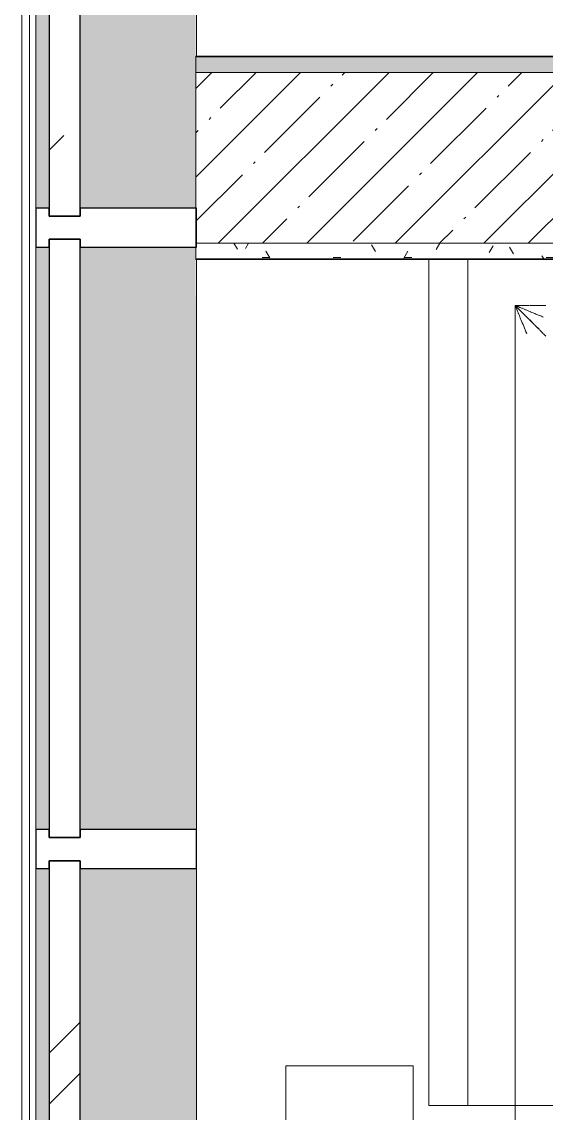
# Model space of a CAD drawing. Header units: millimetres. Extents: x -4185 to 186529, y -8553 to 29097.
# Drawn here: x 3836 to 4511, y 24410 to 25815 of the extents above; entities that cross this region are included whole.
import ezdxf

# ---------------------------------------------------------------- set-up
doc = ezdxf.new("R2010")
doc.units = ezdxf.units.MM
for name, color, linetype, lineweight in [('A-GLAZ-CURT', 7, 'Continuous', 9), ('A-GLAZ-CURT-1', 7, 'Continuous', 25), ('A-GLAZ-CWMG', 7, 'Continuous', 9), ('A-GLAZ-CWMG-1', 7, 'Continuous', 25), ('A-WALL', 7, 'Continuous', 9), ('I-WALL', 7, 'Continuous', 9), ('M-EQPM', 7, 'Continuous', 9)]:
    doc.layers.add(name, color=color, linetype=linetype, lineweight=lineweight)
for name, color, linetype, lineweight, true_color in [('A-WALL-1', 7, 'Continuous', 9, 0x3c3c3c), ('A-WALL-FNSH-1', 7, 'Continuous', 9, 0x3c3c3c), ('I-FURN-1', 7, 'Continuous', 9, 0xf0f0f0), ('M-EQPM-1', 7, 'Continuous', 9, 0xd4d4d4)]:
    doc.layers.add(name, color=color, linetype=linetype, lineweight=lineweight, true_color=true_color)
pattern_1 = [(0, (0, 0), (121.92, 30.48), [10.058, -81.382, 10.058, -81.382, -487.68]), (0, (0, 0), (121.92, 30.48), [-182.88, 10.058, -172.822, 10.058, -81.382, -213.36]), (0, (0, 0), (121.92, 30.48), [-457.2, 10.058, -50.902, 10.058, -142.342]), (120, (45.72, 15.24), (-87.356454, 90.345817), [10.058, -81.382, 10.058, -81.382, -487.68]), (120, (45.72, 15.24), (-87.356454, 90.345817), [-182.88, 10.058, -172.822, 10.058, -81.382, -213.36]), (120, (45.72, 15.24), (-87.356454, 90.345817), [-457.2, 10.058, -50.902, 10.058, -142.342]), (240, (60.96, 76.2), (-34.563546, -120.825817), [10.058, -81.382, 10.058, -81.382, -487.68]), (240, (60.96, 76.2), (-34.563546, -120.825817), [-182.88, 10.058, -172.822, 10.058, -81.382, -213.36]), (240, (60.96, 76.2), (-34.563546, -120.825817), [-457.2, 10.058, -50.902, 10.058, -142.342])]

# ---------------------------------------------------------------- blocks, each defined once
blk = doc.blocks.new('Системная панель - Стекло - 40мм-V12-План размещения напольных электротехнических лючков и розеток 1 этажа в осях 1-12')
at = {"layer": 'A-GLAZ-CURT'}
h = blk.add_hatch(dxfattribs=at)
h.set_pattern_fill('FP_22', color=256, style=0, pattern_type=2)
h.set_pattern_definition([(135, (24250.12, -3971.1), (-282.843, -282.843), [200, -600]), (135, (24350.12, -4171.1), (-282.843, -282.843), [600, -200]), (135, (24450.12, -3771.1), (-282.843, -282.843), [200, -600])])
h.paths.add_polyline_path([(385, 15), (385, 40), (-385, 40), (-385, 0), (385, 0)])
at = {"layer": 'A-GLAZ-CURT-1'}
for p, q in [((385, 40), (-385, 40)), ((-385, 40), (-385, 0)), ((385, 0), (385, 40)), ((-385, 0), (385, 0))]:
    blk.add_line(p, q, dxfattribs=at)
blk = doc.blocks.new('Прямоугольный импост - Импост структурный с накладкой - 190мм-23186010-План размещения напольных электротехнических лючков и розеток 1 этажа в осях 1-12')
at = {"layer": 'A-GLAZ-CWMG'}
for points in [[(3861.1, 23175.1), (3871.1, 23175.1), (3871.1, 23925.1), (3854.1, 23925.1), (3854.1, 23175.1)], [(4061.1, 23175.1), (4061.1, 23925.1), (3911.1, 23925.1), (3911.1, 23175.1), (4031.1, 23175.1)]]:
    blk.add_hatch(color=256, dxfattribs=at).paths.add_polyline_path(points)
for p, q in [((3854.1, 23175.1), (3854.1, 23925.1)), ((4061.1, 23175.1), (4061.1, 23925.1))]:
    blk.add_line(p, q, dxfattribs=at)
blk = doc.blocks.new('Прямоугольный импост - Импост структурный с накладкой - 190мм-22862219-План размещения напольных электротехнических лючков и розеток 1 этажа в осях 1-12')
at = {"layer": 'A-GLAZ-CWMG-1'}
for p, q in [((-25, 0), (-25, 17)), ((-25, 17), (25, 17)), ((25, 17), (25, 0)), ((-15, 0), (-25, 0)), ((-15, -40), (-15, 0)), ((25, 0), (15, 0)), ((15, 0), (15, -40)), ((-25, -190), (-25, -40)), ((-25, -40), (-15, -40)), ((15, -40), (25, -40)), ((25, -40), (25, -190)), ((25, -190), (-25, -190))]:
    blk.add_line(p, q, dxfattribs=at)
blk = doc.blocks.new('Системная панель - Стекло - 40мм-V24-План размещения напольных электротехнических лючков и розеток 1 этажа в осях 1-12')
at = {"layer": 'A-GLAZ-CURT-1'}
for p, q in [((385, 40), (-385, 40)), ((-385, 40), (-385, 0)), ((385, 0), (385, 40)), ((-385, 0), (385, 0))]:
    blk.add_line(p, q, dxfattribs=at)
blk = doc.blocks.new('Прямоугольный импост - Импост структурный с накладкой - 190мм-V25-План размещения напольных электротехнических лючков и розеток 1 этажа в осях 1-12')
at = {"layer": 'A-GLAZ-CWMG'}
for points in [[(3871.1, 24775.1), (3871.1, 25525.1), (3854.1, 25525.1), (3854.1, 24775.1), (3861.1, 24775.1)], [(3911.1, 24775.1), (4061.1, 24775.1), (4060, 25525.1), (3911.1, 25525.1), (3911.1, 24801)]]:
    blk.add_hatch(color=256, dxfattribs=at).paths.add_polyline_path(points)
for p, q in [((3854.1, 24775.1), (3854.1, 25525.1)), ((4061.1, 24775.1), (4061.1, 25510))]:
    blk.add_line(p, q, dxfattribs=at)
blk = doc.blocks.new('Прямоугольный импост - Импост структурный с накладкой - 190мм-V26-План размещения напольных электротехнических лючков и розеток 1 этажа в осях 1-12')
at = {"layer": 'A-GLAZ-CWMG-1'}
for p, q in [((-25, 0), (-25, 17)), ((-25, 17), (25, 17)), ((25, 17), (25, 0)), ((-15, 0), (-25, 0)), ((-15, -40), (-15, 0)), ((25, 0), (15, 0)), ((15, 0), (15, -40)), ((-25, -190), (-25, -40)), ((-25, -40), (-15, -40)), ((15, -40), (25, -40)), ((25, -40), (25, -190)), ((25, -190), (-25, -190))]:
    blk.add_line(p, q, dxfattribs=at)
blk = doc.blocks.new('Системная панель - Стекло - 40мм-V46-План размещения напольных электротехнических лючков и розеток 1 этажа в осях 1-12')
at = {"layer": 'A-GLAZ-CURT'}
h = blk.add_hatch(dxfattribs=at)
h.set_pattern_fill('FP_55', color=256, style=0, pattern_type=2)
h.set_pattern_definition([(135, (25850.12, -3971.1), (-282.843, -282.843), [200, -600]), (135, (25950.12, -4171.1), (-282.843, -282.843), [600, -200]), (135, (26050.12, -3771.1), (-282.843, -282.843), [200, -600])])
h.paths.add_polyline_path([(385, 40), (-385, 40), (-385, 0), (385, 0), (385, 15)])
at = {"layer": 'A-GLAZ-CURT-1'}
for p, q in [((385, 40), (-385, 40)), ((-385, 40), (-385, 0)), ((385, 0), (385, 40)), ((-385, 0), (385, 0))]:
    blk.add_line(p, q, dxfattribs=at)
blk = doc.blocks.new('Прямоугольный импост - Импост структурный с накладкой - 190мм-V47-План размещения напольных электротехнических лючков и розеток 1 этажа в осях 1-12')
at = {"layer": 'A-GLAZ-CWMG'}
for points in [[(3871.1, 25575.1), (3871.1, 26325.1), (3854.1, 26325.1), (3854.1, 25575.1), (3861.1, 25575.1)], [(4060, 25575.1), (4060, 26325.1), (3911.1, 26325.1), (3911.1, 25575.1), (4031.1, 25575.1)]]:
    blk.add_hatch(color=256, dxfattribs=at).paths.add_polyline_path(points)
for p, q in [((3854.1, 25575.1), (3854.1, 26325.1)), ((4061.1, 25770), (4061.1, 26325.1))]:
    blk.add_line(p, q, dxfattribs=at)
blk = doc.blocks.new('Прямоугольный импост - Импост структурный с накладкой - 170мм-23186685-План размещения напольных электротехнических лючков и розеток 1 этажа в осях 1-12')
at = {"layer": 'A-GLAZ-CWMG'}
for p, q in [((3836.1, 20672.1), (3836.1, 27150.1)), ((3846.1, 20672.1), (3846.1, 27150.1))]:
    blk.add_line(p, q, dxfattribs=at)
blk = doc.blocks.new('Диван базовый _4 подушки_ - 1_56-26565671-План размещения напольных электротехнических лючков и розеток 1 этажа в осях 1-12')
at = {"layer": 'I-FURN-1'}
for p, q in [((605, 400), (-485, 400)), ((605, 400), (-485, 400)), ((615, 400), (605, 400)), ((615, 400), (605, 400)), ((1645, 400), (615, 400)), ((1645, 400), (615, 400)), ((1627.3, 382.3), (1645, 400)), ((1645, 400), (1627.3, 382.3)), ((1645, 382.2), (1645, 400)), ((1645, 382.2), (1645, 400)), ((1620.1, 375.1), (1626.7, 381.7)), ((1626.7, 381.7), (1620.1, 375.1)), ((1645, 374.9), (1645, 381.7)), ((1645, 374.9), (1645, 381.7)), ((1608.8, 363.8), (1613.3, 368.3)), ((1613.3, 368.3), (1608.8, 363.8)), ((1613.8, 368.8), (1619.5, 374.5)), ((1619.5, 374.5), (1613.8, 368.8)), ((1645, 368.6), (1645, 374.5)), ((1645, 368.6), (1645, 374.5)), ((1645, 363.6), (1645, 368.3)), ((1645, 363.6), (1645, 368.3)), ((1605.4, 360.4), (1608.3, 363.3)), ((1608.3, 363.3), (1605.4, 360.4)), ((1645, 360.3), (1645, 363.3)), ((1645, 360.3), (1645, 363.3))]:
    blk.add_line(p, q, dxfattribs=at)
for points, knots in [([(1645, 400), (1645, 400), (1644.8, 399.9), (1643.9, 399.5), (1642.6, 399), (1641.3, 398.5), (1639.8, 397.8), (1638, 397.1), (1636, 396.3), (1633.9, 395.4), (1630.9, 394.2), (1625.6, 392), (1618.2, 388.9), (1612, 386.4), (1608.8, 385)], [0, 0, 0, 0, 0.083333, 0.166667, 0.25, 0.291667, 0.333333, 0.416667, 0.458333, 0.5, 0.583333, 0.666667, 0.833333, 1, 1, 1, 1]), ([(1645, 400), (1645, 400), (1644.8, 399.9), (1643.9, 399.5), (1642.6, 399), (1641.3, 398.5), (1639.8, 397.8), (1638, 397.1), (1636, 396.3), (1633.9, 395.4), (1630.9, 394.2), (1625.6, 392), (1618.2, 388.9), (1612, 386.3), (1608.8, 385)], [0, 0, 0, 0, 0.083333, 0.166667, 0.25, 0.291667, 0.333333, 0.416667, 0.458333, 0.5, 0.583333, 0.666667, 0.833333, 1, 1, 1, 1]), ([(1644, 399), (1643.6, 398.6), (1642.8, 397.8), (1641.1, 396.1), (1639.2, 394.2), (1637.6, 392.6), (1635.8, 390.8), (1633.3, 388.3), (1630.6, 385.6), (1628.6, 383.6), (1627.7, 382.7), (1627.4, 382.4)], [0.1666667, 0.1666667, 0.1666667, 0.1666667, 0.25, 0.3333333, 0.4166667, 0.4583333, 0.5, 0.5833333, 0.6666667, 0.7083333, 0.7293995, 0.7293995, 0.7293995, 0.7293995]), ([(1644, 399), (1643.6, 398.6), (1642.8, 397.8), (1641.1, 396.1), (1639.2, 394.2), (1637.6, 392.6), (1635.8, 390.8), (1633.3, 388.3), (1630.6, 385.6), (1628.6, 383.6), (1627.7, 382.7), (1627.4, 382.4)], [0.1666667, 0.1666667, 0.1666667, 0.1666667, 0.25, 0.3333333, 0.4166667, 0.4583333, 0.5, 0.5833333, 0.6666667, 0.7083333, 0.7293995, 0.7293995, 0.7293995, 0.7293995]), ([(1645, 400), (1645, 400), (1644.9, 399.8), (1644.5, 398.9), (1644, 397.6), (1643.5, 396.3), (1642.8, 394.8), (1642.1, 393), (1641.3, 391), (1640.8, 389.9), (1640.6, 389.4)], [0, 0, 0, 0, 0.0833333, 0.1666667, 0.25, 0.2916667, 0.3333333, 0.4166667, 0.4583333, 0.5, 0.5, 0.5, 0.5]), ([(1645, 400), (1645, 400), (1644.9, 399.8), (1644.5, 398.9), (1644, 397.6), (1643.5, 396.3), (1642.8, 394.8), (1642.1, 393), (1641.3, 391), (1640.8, 389.9), (1640.6, 389.4)], [0, 0, 0, 0, 0.0833333, 0.1666667, 0.25, 0.2916667, 0.3333333, 0.4166667, 0.4583333, 0.5, 0.5, 0.5, 0.5]), ([(1626.8, 381.8), (1626.7, 381.7), (1625.4, 380.4), (1623.2, 378.2), (1621, 376), (1620.1, 375.1)], [0.7420288, 0.7420288, 0.7420288, 0.7420288, 0.75, 0.8333333, 0.8908013, 0.8908013, 0.8908013, 0.8908013]), ([(1626.8, 381.8), (1626.7, 381.7), (1625.4, 380.4), (1623.2, 378.2), (1621, 376), (1620.1, 375.1)], [0.7420288, 0.7420288, 0.7420288, 0.7420288, 0.75, 0.8333333, 0.8908013, 0.8908013, 0.8908013, 0.8908013]), ([(1640.6, 389.4), (1640.1, 388.3), (1639.2, 386), (1638.2, 383.5), (1637.6, 382.2)], [0.5, 0.5, 0.5, 0.5, 0.5833333, 0.6597737, 0.6597737, 0.6597737, 0.6597737]), ([(1640.6, 389.4), (1640.1, 388.3), (1639.2, 386), (1638.2, 383.5), (1637.6, 382.2)], [0.5, 0.5, 0.5, 0.5, 0.5833333, 0.6597737, 0.6597737, 0.6597737, 0.6597737]), ([(1634.5, 374.6), (1634.3, 374.1), (1633.5, 372.2), (1632.7, 370.2), (1632, 368.8)], [0.8072518, 0.8072518, 0.8072518, 0.8072518, 0.8333333, 0.9128793, 0.9128793, 0.9128793, 0.9128793]), ([(1634.5, 374.6), (1634.3, 374.1), (1633.5, 372.2), (1632.7, 370.2), (1632.1, 368.7)], [0.8072518, 0.8072518, 0.8072518, 0.8072518, 0.8333333, 0.9128793, 0.9128793, 0.9128793, 0.9128793])]:
    blk.add_open_spline(points, degree=3, knots=knots, dxfattribs=at)
for points in [[(1645, 400), (1645, 400), (1644.7, 399.7), (1644, 399)], [(1645, 400), (1645, 400), (1644.7, 399.7), (1644, 399)], [(1637.4, 381.7), (1636.6, 379.6), (1635.6, 377.4), (1634.7, 375.1)], [(1637.4, 381.7), (1636.6, 379.6), (1635.6, 377.4), (1634.7, 375.1)], [(1619.6, 374.6), (1618.1, 373.1), (1616.5, 371.6), (1615, 370)], [(1619.6, 374.6), (1618.1, 373.1), (1616.6, 371.5), (1615, 370)], [(1631.9, 368.3), (1631.3, 366.8), (1630.6, 365.3), (1630, 363.8)], [(1631.9, 368.3), (1631.3, 366.8), (1630.6, 365.3), (1630, 363.8)]]:
    blk.add_open_spline(points, degree=3, dxfattribs=at)
blk = doc.blocks.new('radiator_prado_classic_z_tip_30_po exemplyaru - Classic Z Тип 30-500-30677909-План размещения напольных электротехнических лючков и розеток 1 этажа в осях 1-12')
at = {"layer": 'M-EQPM-1'}
for p, q in [((0, 228), (0, 64)), ((1500, 228), (0, 228)), ((0, 64), (1500, 64))]:
    blk.add_line(p, q, dxfattribs=at)
blk = doc.blocks.new('1_56 Диван в зоне ожидания1 - 1_56 Диван в зоне ожидания-31224257-План размещения напольных электротехнических лючков и розеток 1 этажа в осях 1-12')
at = {"layer": 'I-FURN-1'}
for p, q in [((-15375.9, 19335.1), (-15375.9, 19385.1)), ((-15375.9, 19385.1), (-15375.9, 19382.2)), ((-15375.9, 19385.1), (-14285.9, 19385.1)), ((-14285.9, 19385.1), (-15375.9, 19385.1)), ((-15375.9, 19381.4), (-15375.9, 19376.5)), ((-15375.9, 19375.4), (-15375.9, 19368.4)), ((-15375.9, 19367.3), (-15375.9, 19358.4)), ((-15375.9, 19357.5), (-15375.9, 19347)), ((-15375.9, 19346.6), (-15375.9, 19335.1)), ((-15375.9, 19263.4), (-15375.9, 19335.1)), ((-15375.9, 19335.1), (-15375.9, 19274)), ((-14285.9, 19335.1), (-15375.9, 19335.1)), ((-14285.9, 19335.1), (-15375.9, 19335.1)), ((-14285.9, 19347), (-14285.9, 19335.1)), ((-14285.9, 19335.1), (-14285.9, 19346.6)), ((-14285.9, 19158.3), (-14285.9, 19335.1)), ((-15375.9, 19269.6), (-15375.9, 19268.3)), ((-15375.9, 19268), (-15375.9, 19265.2)), ((-15375.9, 19265), (-15375.9, 19263.4)), ((-15375.9, 19234.1), (-15375.9, 19263.4)), ((-15375.9, 19262.6), (-15375.9, 19256)), ((-15375.9, 19255.7), (-15375.9, 19248.5)), ((-14285.9, 19263.4), (-14285.9, 19255.7)), ((-15375.9, 19248.5), (-15375.9, 19218.4)), ((-14285.9, 19237.3), (-14285.9, 19234.1)), ((-15375.9, 19213.9), (-15375.9, 19234.1))]:
    blk.add_line(p, q, dxfattribs=at)

msp = doc.modelspace()

# ---------------------------------------------------------------- hatches: boundary and pattern name
at = {"layer": 'I-WALL'}
h = msp.add_hatch(dxfattribs=at)
h.set_pattern_fill('FP_84', color=256, style=0, pattern_type=2)
h.set_pattern_definition(pattern_1)
h.paths.add_polyline_path([(6311.2, 25750), (9500, 25750), (9500, 25770), (4060, 25770), (4060, 25750), (6300, 25750)])
h = msp.add_hatch(dxfattribs=at)
h.set_pattern_fill('FP_1', color=256, style=0, pattern_type=2)
h.set_pattern_definition([(45, (0, 0), (-57.02463, 57.02463), []), (45, (57.025, 0), (-57.02463, 57.02463), [100.806, -20.161, 3.353, -16.808])])
h.paths.add_polyline_path([(5638.8, 25530), (9710, 25530), (9710, 25750), (4060, 25750), (4060, 25530), (5302.5, 25530)])
h = msp.add_hatch(dxfattribs=at)
h.set_pattern_fill('FP_84', color=256, style=0, pattern_type=2)
h.set_pattern_definition(pattern_1)
h.paths.add_polyline_path([(4061.1, 25510), (6300, 25510), (6300, 25530), (4060, 25530), (4060, 25510)])

# ---------------------------------------------------------------- linework, layer by layer
at = {"layer": 'A-WALL'}
msp.add_line((6280, 25510), (4060, 25510), dxfattribs=at)
at = {"layer": 'A-WALL-1'}
for p, q in [((4060, 25770), (4060, 25510)), ((4060, 25750), (9710, 25750)), ((4060, 25530), (9710, 25530))]:
    msp.add_line(p, q, dxfattribs=at)
at = {"layer": 'A-WALL-FNSH-1'}
for p, q in [((9731, 25771), (4060, 25771)), ((4060, 25771), (4060, 25770)), ((4060, 25770), (9730, 25770)), ((4060, 25510), (4060, 25509)), ((4060, 25509), (6269, 25509))]:
    msp.add_line(p, q, dxfattribs=at)

# ---------------------------------------------------------------- block references
at = {"layer": 'A-GLAZ-CURT', "rotation": 269.9999999999999}
for name, p in [('Системная панель - Стекло - 40мм-V46-План размещения напольных электротехнических лючков и розеток 1 этажа в осях 1-12', (3871.1, 25950.1)), ('Системная панель - Стекло - 40мм-V24-План размещения напольных электротехнических лючков и розеток 1 этажа в осях 1-12', (3871.1, 25150.1)), ('Системная панель - Стекло - 40мм-V12-План размещения напольных электротехнических лючков и розеток 1 этажа в осях 1-12', (3871.1, 24350.1))]:
    msp.add_blockref(name, p, dxfattribs=at)
at = {"layer": 'A-GLAZ-CWMG'}
for name, p in [('Прямоугольный импост - Импост структурный с накладкой - 170мм-23186685-План размещения напольных электротехнических лючков и розеток 1 этажа в осях 1-12', (0, 0)), ('Прямоугольный импост - Импост структурный с накладкой - 190мм-V47-План размещения напольных электротехнических лючков и розеток 1 этажа в осях 1-12', (0, 0)), ('Прямоугольный импост - Импост структурный с накладкой - 190мм-V25-План размещения напольных электротехнических лючков и розеток 1 этажа в осях 1-12', (0, 0)), ('Прямоугольный импост - Импост структурный с накладкой - 190мм-23186010-План размещения напольных электротехнических лючков и розеток 1 этажа в осях 1-12', (0, 800))]:
    msp.add_blockref(name, p, dxfattribs=at)
at = {"layer": 'A-GLAZ-CWMG', "extrusion": (0, 0, -1), "rotation": 270.0000000000001}
for name, p in [('Прямоугольный импост - Импост структурный с накладкой - 190мм-V26-План размещения напольных электротехнических лючков и розеток 1 этажа в осях 1-12', (-3871.1, 25550.1)), ('Прямоугольный импост - Импост структурный с накладкой - 190мм-22862219-План размещения напольных электротехнических лючков и розеток 1 этажа в осях 1-12', (-3871.1, 24750.1))]:
    msp.add_blockref(name, p, dxfattribs=at)
at = {"layer": 'I-FURN-1'}
for name, p, rotation in [('1_56 Диван в зоне ожидания1 - 1_56 Диван в зоне ожидания-31224257-План размещения напольных электротехнических лючков и розеток 1 этажа в осях 1-12', (23745.1, 39795.9), 89.99999999999987), ('Диван базовый _4 подушки_ - 1_56-26565671-План размещения напольных электротехнических лючков и розеток 1 этажа в осях 1-12', (4871.1, 23805), 89.99999999999997)]:
    msp.add_blockref(name, p, dxfattribs=dict(at, rotation=rotation))
at = {"layer": 'M-EQPM', "rotation": 269.9999999999997}
msp.add_blockref('radiator_prado_classic_z_tip_30_po exemplyaru - Classic Z Тип 30-500-30677909-План размещения напольных электротехнических лючков и розеток 1 этажа в осях 1-12', (4112, 24470.8), dxfattribs=at)

doc.saveas('drawing.dxf')
